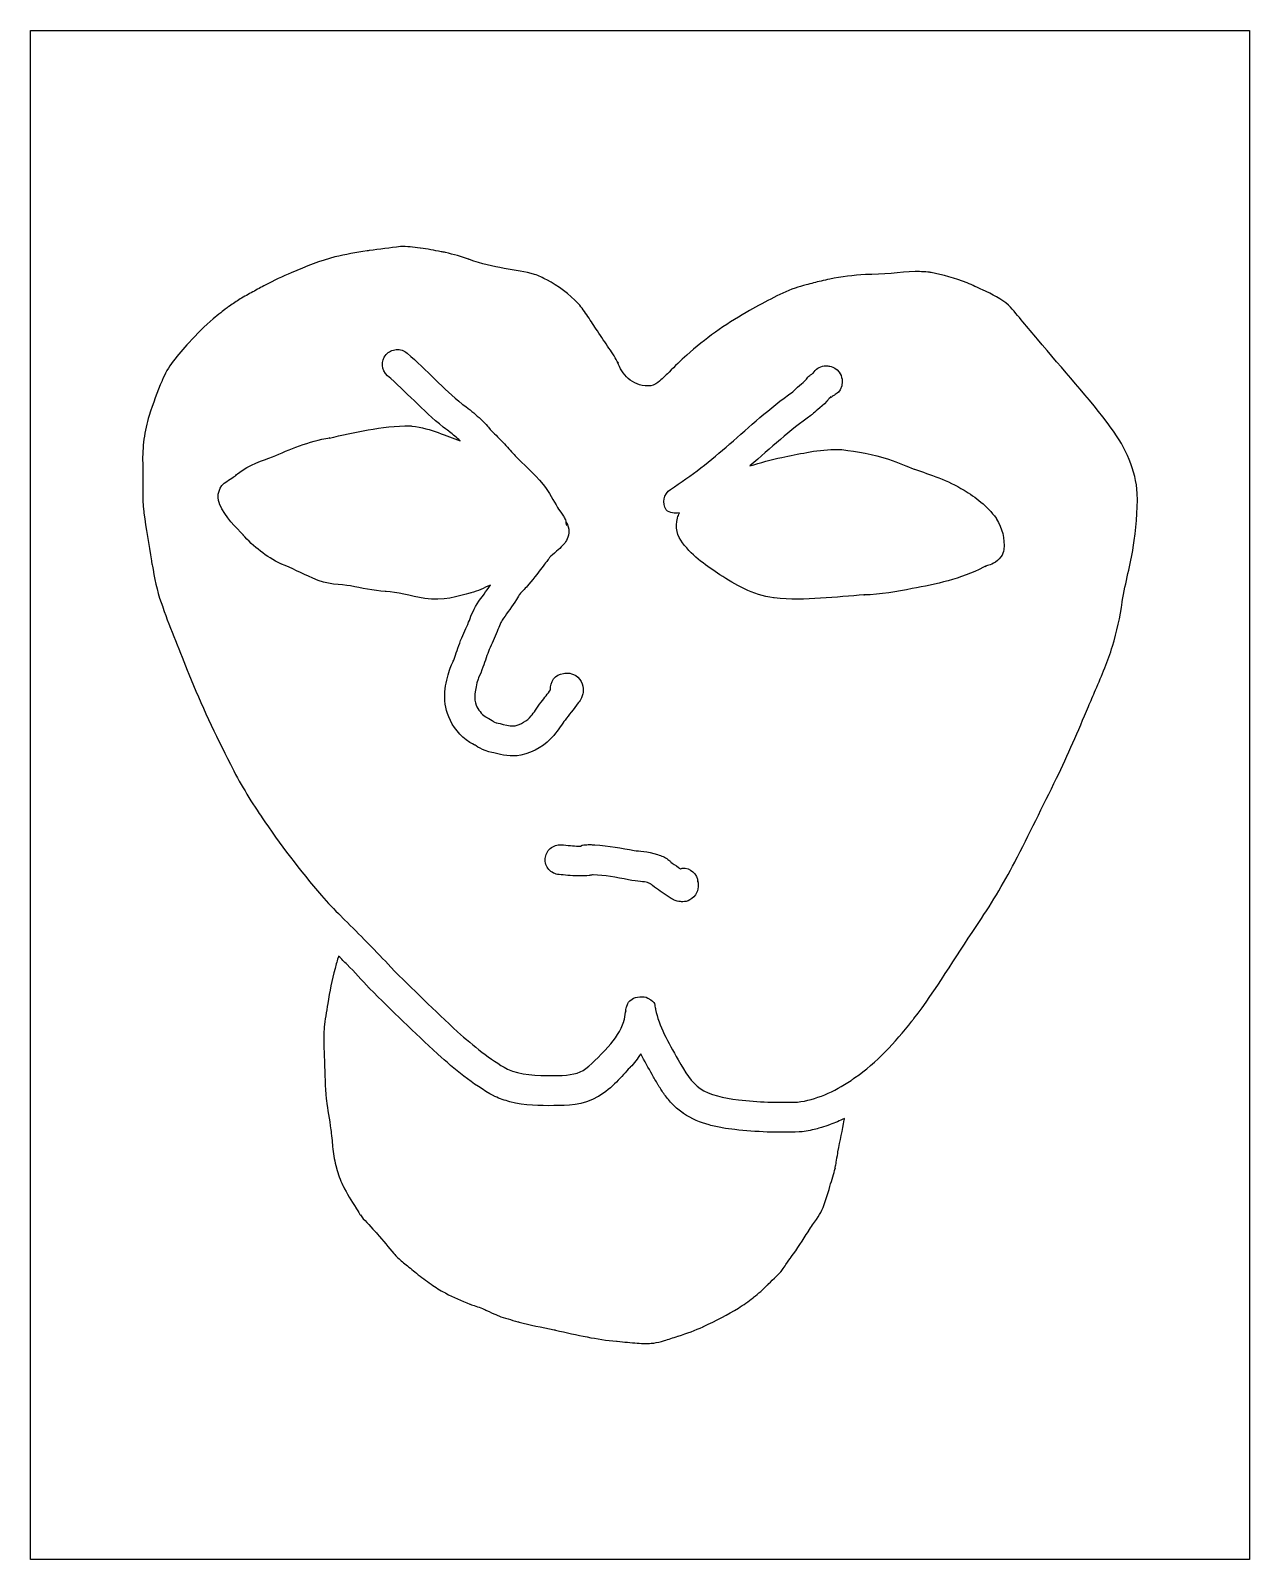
# Model space of a CAD drawing. Header units: millimetres. Extents: x -1461 to -1025, y 571 to 3922.
# Drawn here: x -1221 to -1025, y 2226.4 to 2472.4 of the extents above; entities that cross this region are included whole.
import ezdxf

# ---------------------------------------------------------------- set-up
doc = ezdxf.new("R2010")
doc.units = ezdxf.units.MM
doc.layers.add('Calque_1', color=7, linetype='CONTINUOUS')

msp = doc.modelspace()

# ---------------------------------------------------------------- linework, layer by layer
at = {"layer": 'Calque_1', "color": 5}
msp.add_lwpolyline([(-1221.0133, 2472.35314), (-1025.0134, 2472.35314), (-1025.0134, 2226.35317), (-1221.0133, 2226.35317)], close=True, dxfattribs=at)
at = {"layer": 'Calque_1', "color": 7}
for points in [[(-1161.4988, 2437.61366), (-1161.5148, 2437.61418), (-1161.5117, 2437.61398)], [(-1161.5117, 2437.61398), (-1161.5117, 2437.60308)], [(-1158.3526, 2437.35686), (-1158.3626, 2437.35786)], [(-1150.4302, 2435.53349), (-1150.4112, 2435.52749), (-1150.5233, 2435.56939)], [(-1150.4303, 2435.53369), (-1150.4302, 2435.53349)], [(-1131.4004, 2426.33978), (-1131.4004, 2426.3403)], [(-1129.8698, 2424.0588), (-1129.8548, 2424.0345)], [(-1195.5269, 2422.14662), (-1195.5269, 2422.1461)], [(-1162.211, 2421.03266), (-1162.2093, 2421.03411)], [(-1162.2093, 2421.03411), (-1162.2093, 2421.0336)], [(-1126.6231, 2418.99865), (-1126.5511, 2418.81261)], [(-1092.9454, 2418.41634), (-1092.9428, 2418.4167)], [(-1172.8734, 2406.81856), (-1173.0186, 2406.79376)], [(-1090.5643, 2404.92143), (-1090.5293, 2404.92143)], [(-1202.98, 2402.74829), (-1202.98, 2402.67339)], [(-1190.6417, 2396.22438), (-1190.6537, 2396.25228)], [(-1186.8632, 2391.22883), (-1186.7862, 2391.14303)], [(-1134.9228, 2393.24666), (-1134.9438, 2393.27246)], [(-1201.5475, 2386.83818), (-1201.5475, 2386.82788)], [(-1150.1517, 2381.89375), (-1150.2247, 2381.87465), (-1150.2127, 2381.87465)], [(-1086.9984, 2381.54079), (-1086.9104, 2381.54079)], [(-1183.9017, 2345.88153), (-1183.8887, 2345.86243)], [(-1132.9321, 2341.13667), (-1132.6076, 2341.13667)], [(-1131.0263, 2341.37081), (-1131.0262, 2341.37334)], [(-1062.7596, 2338.56059), (-1062.7496, 2338.57559)], [(-1130.5359, 2336.52613), (-1130.6423, 2336.52613)], [(-1171.4742, 2323.41957), (-1171.4853, 2323.43749)], [(-1120.6126, 2315.3671), (-1120.6126, 2315.3511)], [(-1125.6336, 2312.93111), (-1125.6336, 2312.94141)], [(-1120.4946, 2314.84363), (-1120.4946, 2314.83333), (-1120.4946, 2314.85453)], [(-1173.8188, 2311.81033), (-1173.8188, 2311.76743)], [(-1173.7818, 2312.02423), (-1173.7918, 2312.01393)], [(-1173.7658, 2306.61219), (-1173.7658, 2306.56619), (-1173.7658, 2306.49019)], [(-1116.8741, 2306.75476), (-1116.8641, 2306.73666)], [(-1136.9499, 2304.2102), (-1136.9119, 2304.2102)], [(-1121.0397, 2304.35423), (-1121.0497, 2304.37233)], [(-1143.9278, 2299.99679), (-1143.9478, 2300.00709)], [(-1107.7378, 2295.50979), (-1107.7378, 2295.50979), (-1107.7648, 2295.50979)], [(-1097.2448, 2295.14049), (-1097.2578, 2295.14049)], [(-1172.4162, 2292.41968), (-1172.4062, 2292.37778)], [(-1120.9125, 2261.15394), (-1120.8655, 2261.15394)]]:
    msp.add_lwpolyline(points, dxfattribs=at)
for points in [[(-1098.0857, 2430.91215)], [(-1187.3323, 2429.16433), (-1187.3323, 2429.16433)], [(-1101.9764, 2429.1567), (-1101.9764, 2429.1567)], [(-1091.7255, 2404.95713)], [(-1201.315, 2385.62124)], [(-1188.8926, 2354.30944)], [(-1171.0776, 2329.84532)], [(-1163.0827, 2321.63807)], [(-1125.0417, 2315.63323)], [(-1146.358, 2300.85045)], [(-1136.8807, 2299.3684)], [(-1116.059, 2298.13187)], [(-1091.6353, 2289.25508)], [(-1093.772, 2282.53713)], [(-1100.3304, 2272.70725)]]:
    msp.add_lwpolyline(points, close=True, dxfattribs=at)
for points in [[(-1172.0811, 2435.92412), (-1174.3971, 2435.34372), (-1176.7106, 2434.41121), (-1179.0838, 2433.39921)], [(-1166.9109, 2436.89719), (-1168.6775, 2436.63859), (-1170.4055, 2436.33542), (-1172.0811, 2435.92412)], [(-1166.5595, 2436.94369), (-1166.6747, 2436.92769), (-1166.7959, 2436.91419), (-1166.9109, 2436.89719)], [(-1161.5117, 2437.60308), (-1163.2215, 2437.38518), (-1164.904, 2437.18018), (-1166.5595, 2436.94369)], [(-1158.3626, 2437.35786), (-1159.4807, 2437.52026), (-1160.5259, 2437.62846), (-1161.4988, 2437.61366)], [(-1158.3166, 2437.34686), (-1158.3286, 2437.34686), (-1158.3406, 2437.34668), (-1158.3526, 2437.35686)], [(-1155.0083, 2436.76395), (-1156.1021, 2436.99285), (-1157.2016, 2437.20496), (-1158.3166, 2437.34686)], [(-1154.3008, 2436.63941), (-1154.5335, 2436.69241), (-1154.7744, 2436.71541), (-1155.0083, 2436.76395)], [(-1150.4297, 2435.53354), (-1151.6939, 2435.97268), (-1152.9869, 2436.33958), (-1154.3008, 2436.63941)], [(-1150.5233, 2435.56939), (-1150.4923, 2435.55669), (-1150.4613, 2435.54619), (-1150.4303, 2435.53369)], [(-1144.8781, 2434.09125), (-1146.6375, 2434.38732), (-1148.5145, 2434.76793), (-1150.4297, 2435.53354)], [(-1179.0838, 2433.39921), (-1180.5025, 2432.77731), (-1181.9022, 2432.11475), (-1183.2783, 2431.40915)], [(-1139.9611, 2433.1249), (-1141.4232, 2433.5748), (-1143.0901, 2433.79045), (-1144.8781, 2434.09125)], [(-1138.0197, 2432.23865), (-1138.6511, 2432.56965), (-1139.2993, 2432.866), (-1139.9611, 2433.1249)], [(-1086.7685, 2433.08101), (-1088.6874, 2432.96821), (-1090.6013, 2432.72629), (-1092.4933, 2432.36219)], [(-1078.769, 2433.60036), (-1081.2515, 2433.45536), (-1083.9088, 2433.07211), (-1086.7685, 2433.08101)], [(-1078.0895, 2433.56626), (-1078.3152, 2433.57626), (-1078.5451, 2433.60636), (-1078.769, 2433.60036)], [(-1076.7314, 2433.49956), (-1077.1888, 2433.55456), (-1077.6383, 2433.55526), (-1078.0895, 2433.56626)], [(-1076.2105, 2433.40446), (-1076.3835, 2433.43146), (-1076.5593, 2433.47856), (-1076.7314, 2433.49956)], [(-1070.4259, 2431.75288), (-1072.3762, 2432.51358), (-1074.3145, 2433.11356), (-1076.2105, 2433.40446)], [(-1183.2783, 2431.40915), (-1183.9539, 2431.06275), (-1184.6047, 2430.67379), (-1185.2684, 2430.30689)], [(-1132.9027, 2428.40012), (-1134.3855, 2429.94122), (-1136.1256, 2431.24585), (-1138.0197, 2432.23865)], [(-1098.0857, 2430.91215), (-1099.389, 2430.42925), (-1100.6786, 2429.8253), (-1101.9764, 2429.1567)], [(-1096.2972, 2431.43667), (-1096.8951, 2431.26717), (-1097.4951, 2431.10565), (-1098.0857, 2430.91215)], [(-1093.903, 2432.04387), (-1094.7065, 2431.86237), (-1095.5043, 2431.66147), (-1096.2972, 2431.43667)], [(-1092.4933, 2432.36219), (-1092.966, 2432.27119), (-1093.4332, 2432.14997), (-1093.903, 2432.04387)], [(-1067.9108, 2430.62685), (-1068.7303, 2431.00275), (-1069.538, 2431.37688), (-1070.4259, 2431.75288)], [(-1063.7441, 2428.17325), (-1064.8719, 2429.15175), (-1066.3395, 2429.90605), (-1067.9108, 2430.62685)], [(-1189.0149, 2428.02124), (-1189.186, 2427.89954), (-1189.3658, 2427.79288), (-1189.5348, 2427.66778)], [(-1187.3323, 2429.16433), (-1187.9074, 2428.80783), (-1188.4615, 2428.41504), (-1189.0149, 2428.02124)], [(-1185.2684, 2430.30689), (-1185.9568, 2429.92649), (-1186.6578, 2429.56702), (-1187.3323, 2429.16433)], [(-1131.4004, 2426.3403), (-1131.8988, 2427.0765), (-1132.3889, 2427.77052), (-1132.9027, 2428.40012)], [(-1101.9764, 2429.1567), (-1103.274, 2428.4881), (-1104.5802, 2427.75465), (-1105.9183, 2427.01265)], [(-1059.0757, 2422.68005), (-1060.6743, 2424.56854), (-1062.18, 2426.44275), (-1063.7441, 2428.17325)], [(-1191.6292, 2425.99139), (-1192.9892, 2424.81839), (-1194.2752, 2423.54102), (-1195.4879, 2422.18852)], [(-1190.4391, 2426.94431), (-1190.8373, 2426.62871), (-1191.243, 2426.32449), (-1191.6292, 2425.99139)], [(-1189.5348, 2427.66778), (-1189.8441, 2427.43888), (-1190.1367, 2427.18401), (-1190.4391, 2426.94431)], [(-1129.8548, 2424.0345), (-1130.3986, 2424.82969), (-1130.9036, 2425.60578), (-1131.4004, 2426.33978)], [(-1105.9183, 2427.01265), (-1109.3402, 2425.04115), (-1112.5692, 2422.74436), (-1115.497, 2420.12986)], [(-1127.9996, 2421.27706), (-1128.5784, 2422.12485), (-1129.2314, 2423.03601), (-1129.8698, 2424.0588)], [(-1195.5269, 2422.1461), (-1197.381, 2420.1748), (-1199.0012, 2418.20558), (-1199.859, 2416.06378)], [(-1195.4879, 2422.18852), (-1195.5009, 2422.17452), (-1195.5139, 2422.16062), (-1195.5269, 2422.14662)], [(-1163.8533, 2420.21049), (-1163.436528, 2420.691454), (-1162.845789, 2420.98719), (-1162.211, 2421.03266)], [(-1162.2093, 2421.0336), (-1161.574569, 2421.078982), (-1160.947797, 2420.870426), (-1160.4668, 2420.45379)], [(-1126.5511, 2418.81261), (-1126.8954, 2419.60991), (-1127.4093, 2420.41236), (-1127.9996, 2421.27706)], [(-1047.2304, 2408.35534), (-1050.7676, 2413.26153), (-1055.0243, 2417.78905), (-1059.0757, 2422.68005)], [(-1163.6115, 2416.82517), (-1164.613038, 2417.693261), (-1164.721291, 2419.208866), (-1163.8533, 2420.21049)], [(-1160.4668, 2420.45379), (-1157.2705, 2417.68459), (-1154.5469, 2414.65265), (-1151.6219, 2412.25945)], [(-1124.8956, 2416.36935), (-1125.7186, 2417.08445), (-1126.2996, 2418.03645), (-1126.6231, 2418.99865)], [(-1115.497, 2420.12986), (-1116.473, 2419.25827), (-1117.4156, 2418.3509), (-1118.3206, 2417.4091)], [(-1095.1835, 2417.21068), (-1094.804857, 2417.870019), (-1094.136183, 2418.310939), (-1093.381, 2418.39924)], [(-1093.381, 2418.39924), (-1093.2429, 2418.40924), (-1093.1151, 2418.42324), (-1092.9454, 2418.41634)], [(-1092.9428, 2418.4167), (-1092.7728, 2418.4067), (-1092.5605, 2418.3762), (-1092.2534, 2418.28493)], [(-1092.2534, 2418.28493), (-1091.946, 2418.19293), (-1091.4397, 2418.02832), (-1090.9615, 2417.39402)], [(-1199.881, 2416.01208), (-1200.6476, 2414.22128), (-1201.3059, 2412.33957), (-1201.946, 2410.41087)], [(-1199.859, 2416.06378), (-1199.869, 2416.04578), (-1199.874, 2416.02908), (-1199.881, 2416.01208)], [(-1154.6632, 2408.5435), (-1157.9747, 2411.2529), (-1160.7244, 2414.32387), (-1163.6115, 2416.82517)], [(-1123.4812, 2415.50325), (-1124.0119, 2415.71345), (-1124.484, 2416.01175), (-1124.8956, 2416.36935)], [(-1120.13, 2415.74303), (-1120.571, 2415.36453), (-1121.1343, 2415.15947), (-1121.7154, 2415.16477)], [(-1118.3776, 2417.3512), (-1118.9392, 2416.8053), (-1119.5208, 2416.26603), (-1120.13, 2415.74303)], [(-1118.3206, 2417.4091), (-1118.3396, 2417.3891), (-1118.3586, 2417.3702), (-1118.3776, 2417.3512)], [(-1098.4608, 2414.21293), (-1097.3905, 2415.34783), (-1096.5383, 2415.86667), (-1096.2428, 2416.25467)], [(-1096.2428, 2416.25467), (-1095.9515, 2416.76097), (-1095.7356, 2416.81851), (-1095.586, 2416.93421)], [(-1095.586, 2416.93421), (-1095.4225, 2417.06081), (-1095.3017, 2417.13648), (-1095.1835, 2417.21068)], [(-1090.9615, 2417.39402), (-1090.4833, 2416.75982), (-1090.413, 2415.71574), (-1090.5822, 2415.17814)], [(-1121.7154, 2415.16477), (-1122.3613, 2415.17477), (-1122.9505, 2415.29295), (-1123.4812, 2415.50325)], [(-1108.579, 2405.85065), (-1105.3732, 2408.57545), (-1102.1897, 2411.60824), (-1098.4608, 2414.21293)], [(-1092.3392, 2413.45163), (-1092.4092, 2413.35463), (-1092.4791, 2413.2877), (-1092.5495, 2413.1979)], [(-1091.948, 2413.56325), (-1092.1641, 2413.42555), (-1092.3208, 2413.33571), (-1092.4575, 2413.25371)], [(-1092.4575, 2413.25371), (-1092.4295, 2413.28071), (-1092.3735, 2413.40523), (-1092.3392, 2413.45163)], [(-1091.4715, 2413.90225), (-1091.6681, 2413.74145), (-1091.8119, 2413.65005), (-1091.948, 2413.56325)], [(-1090.5822, 2415.17814), (-1090.9205, 2414.10314), (-1091.275, 2414.06315), (-1091.4715, 2413.90225)], [(-1151.6219, 2412.25945), (-1151.5279, 2412.18245), (-1151.1754, 2411.98432), (-1150.6447, 2411.56182)], [(-1150.6447, 2411.56182), (-1149.8406, 2410.92162), (-1149.0745, 2410.25023), (-1148.3394, 2409.56143)], [(-1092.5585, 2413.1866), (-1093.6162, 2411.842), (-1094.6966, 2411.2404), (-1095.0989, 2410.7914)], [(-1092.5905, 2413.1726), (-1092.6555, 2413.1316), (-1092.6942, 2413.1015), (-1092.6465, 2413.1385)], [(-1092.6465, 2413.1385), (-1092.6345, 2413.1485), (-1092.5875, 2413.1756), (-1092.5585, 2413.1866)], [(-1092.5495, 2413.1979), (-1092.5595, 2413.1879), (-1092.5825, 2413.1786), (-1092.5905, 2413.1726)], [(-1201.946, 2410.41087), (-1202.3268, 2409.16617), (-1202.6085, 2407.89348), (-1202.7836, 2406.61058)], [(-1173.0186, 2406.79376), (-1168.9639, 2407.63126), (-1164.65, 2408.78619), (-1159.9709, 2408.73989)], [(-1159.9709, 2408.73989), (-1159.8799, 2408.73989), (-1159.7889, 2408.72979), (-1159.6985, 2408.72179)], [(-1159.6985, 2408.72179), (-1156.5423, 2408.32989), (-1154.1282, 2407.07517), (-1151.9553, 2406.34777)], [(-1153.6353, 2407.80608), (-1153.7473, 2407.89508), (-1154.1214, 2408.1002), (-1154.6632, 2408.5435)], [(-1148.3394, 2409.56143), (-1147.8437, 2409.09703), (-1147.5319, 2408.73641), (-1147.3679, 2408.52221)], [(-1147.3679, 2408.52221), (-1147.2038, 2408.30801), (-1147.2425, 2408.33606), (-1146.893, 2407.97496)], [(-1095.5232, 2410.41778), (-1098.8847, 2408.09858), (-1101.9798, 2405.16516), (-1105.3365, 2402.30406)], [(-1095.0989, 2410.7914), (-1095.225121, 2410.65058), (-1095.367542, 2410.52517), (-1095.5232, 2410.41778)], [(-1047.2004, 2408.31604), (-1047.2104, 2408.32904), (-1047.2204, 2408.34234), (-1047.2304, 2408.35534)], [(-1202.7836, 2406.61058), (-1202.9587, 2405.32748), (-1203.0267, 2404.03369), (-1202.98, 2402.74829)], [(-1182.1189, 2403.76293), (-1179.3618, 2404.90973), (-1176.3674, 2406.31776), (-1172.8734, 2406.81856)], [(-1151.9553, 2406.34777), (-1152.5067, 2406.85247), (-1153.062, 2407.34958), (-1153.6353, 2407.80608)], [(-1146.893, 2407.97496), (-1146.2724, 2407.33416), (-1145.5612, 2406.66718), (-1144.83, 2405.88258)], [(-1144.83, 2405.88258), (-1144.1433, 2405.14558), (-1143.5864, 2404.45074), (-1143.0715, 2403.90854)], [(-1043.0368, 2397.85673), (-1043.275, 2401.56172), (-1044.8683, 2405.21734), (-1047.2004, 2408.31604)], [(-1187.7376, 2401.0463), (-1185.7855, 2402.6291), (-1183.6703, 2403.15894), (-1182.1189, 2403.76293)], [(-1143.0715, 2403.90854), (-1141.7922, 2402.56114), (-1140.1005, 2401.2061), (-1138.5891, 2399.30831)], [(-1118.0888, 2398.53324), (-1114.7608, 2400.68184), (-1111.6233, 2403.15295), (-1108.617, 2405.81755)], [(-1108.617, 2405.81755), (-1108.60445, 2405.828716), (-1108.591782, 2405.83975), (-1108.579, 2405.85065)], [(-1105.3365, 2402.30406), (-1103.616, 2402.78896), (-1101.8939, 2403.34342), (-1100.1859, 2403.66212)], [(-1100.1859, 2403.66212), (-1097.6317, 2404.15602), (-1094.8417, 2404.91473), (-1091.7255, 2404.95713)], [(-1091.7255, 2404.95713), (-1091.4139, 2404.96713), (-1091.0253, 2404.96843), (-1090.5643, 2404.92143)], [(-1090.5293, 2404.92143), (-1088.0479, 2404.63143), (-1085.5243, 2404.17132), (-1083.0445, 2403.36752)], [(-1202.98, 2402.67339), (-1202.966, 2399.94469), (-1203.049, 2397.34571), (-1202.8141, 2394.89712)], [(-1188.0208, 2400.77552), (-1187.9338, 2400.87352), (-1187.8393, 2400.9639), (-1187.7376, 2401.0463)], [(-1083.0445, 2403.36752), (-1081.3872, 2402.85202), (-1080.066, 2402.17709), (-1078.9109, 2401.79759)], [(-1078.9109, 2401.79759), (-1078.8929, 2401.78759), (-1078.8749, 2401.78549), (-1078.8569, 2401.77849)], [(-1078.8569, 2401.77849), (-1076.368, 2400.89459), (-1073.5675, 2400.04975), (-1070.9086, 2398.38955)], [(-1190.6537, 2396.25228), (-1191.187, 2397.52668), (-1190.6797, 2399.10402), (-1189.4533, 2399.82312)], [(-1189.4533, 2399.82312), (-1188.638, 2400.38132), (-1188.1, 2400.68642), (-1188.0208, 2400.77552)], [(-1138.5891, 2399.30831), (-1137.5517, 2398.00561), (-1136.9006, 2396.68259), (-1136.2817, 2395.61499)], [(-1118.803, 2395.21561), (-1119.521718, 2396.329006), (-1119.201992, 2397.814207), (-1118.0888, 2398.53324)], [(-1186.7862, 2391.14303), (-1188.0122, 2392.42813), (-1189.6483, 2393.93248), (-1190.6417, 2396.22438)], [(-1070.9086, 2398.38955), (-1069.0822, 2397.28535), (-1067.1849, 2395.89398), (-1065.7492, 2393.88388)], [(-1043.6848, 2389.20196), (-1043.2492, 2392.10295), (-1042.9898, 2394.99983), (-1043.0368, 2397.85673)], [(-1202.8141, 2394.89712), (-1202.8041, 2394.83012), (-1202.7911, 2394.75928), (-1202.7821, 2394.69248)], [(-1202.7821, 2394.69248), (-1202.4791, 2392.25228), (-1201.9435, 2389.71196), (-1201.5755, 2387.01026)], [(-1136.2817, 2395.61499), (-1136.1095, 2395.31799), (-1135.7605, 2394.8859), (-1135.3381, 2394.2311)], [(-1135.3381, 2394.2311), (-1135.2285, 2394.0611), (-1135.1236, 2393.90133), (-1135.0048, 2393.61253)], [(-1135.0048, 2393.61253), (-1134.9568, 2393.49463), (-1134.9558, 2393.39516), (-1134.9228, 2393.24666)], [(-1116.678, 2394.75724), (-1117.418892, 2394.562084), (-1118.208436, 2394.732392), (-1118.803, 2395.21561)], [(-1116.1819, 2389.93636), (-1116.9844, 2390.97436), (-1117.4265, 2392.41598), (-1116.9876, 2393.91338)], [(-1116.9876, 2393.91338), (-1116.9776, 2393.93138), (-1116.9766, 2393.94908), (-1116.9716, 2393.96608)], [(-1116.9716, 2393.96608), (-1116.8996, 2394.19258), (-1116.7643, 2394.49814), (-1116.678, 2394.75724)], [(-1065.7492, 2393.88388), (-1065.7182, 2393.84088), (-1065.6892, 2393.79688), (-1065.6612, 2393.75159)], [(-1065.6612, 2393.75159), (-1064.7626, 2392.29899), (-1064.3517, 2390.5941), (-1064.5103, 2388.8785)], [(-1180.7504, 2386.56399), (-1183.1072, 2387.67379), (-1185.1815, 2389.28633), (-1186.8632, 2391.22883)], [(-1134.4783, 2391.55416), (-1134.5876, 2390.47236), (-1135.0536, 2389.97266), (-1135.4038, 2389.56306)], [(-1134.9438, 2393.27246), (-1134.9328, 2393.25746), (-1134.9278, 2393.23726), (-1134.9168, 2393.22126)], [(-1134.9168, 2393.22126), (-1134.8738, 2393.01766), (-1134.8061, 2392.7712), (-1134.8031, 2392.7169)], [(-1134.8631, 2393.08173), (-1134.8891, 2393.17773), (-1134.8861, 2393.16073), (-1134.8921, 2393.17473)], [(-1134.8921, 2393.17473), (-1134.7531, 2392.96603), (-1134.604, 2392.74612), (-1134.5443, 2392.51792)], [(-1134.8031, 2392.7169), (-1134.7931, 2392.6209), (-1134.8221, 2392.92863), (-1134.8631, 2393.08173)], [(-1134.5443, 2392.51792), (-1134.3902, 2391.92852), (-1134.4633, 2391.70536), (-1134.4783, 2391.55416)], [(-1135.4038, 2389.56306), (-1135.7541, 2389.15337), (-1136.1005, 2388.84811), (-1136.427, 2388.57191)], [(-1110.1911, 2384.80489), (-1112.147, 2386.12169), (-1114.4235, 2387.59696), (-1116.1819, 2389.93636)], [(-1064.5103, 2388.8785), (-1064.5503, 2388.4432), (-1064.7092, 2388.02727), (-1064.9687, 2387.67547)], [(-1045.4646, 2380.47484), (-1044.9484, 2383.59764), (-1044.1201, 2386.45976), (-1043.6848, 2389.20196)], [(-1201.5755, 2387.01026), (-1201.5655, 2386.95126), (-1201.5555, 2386.89738), (-1201.5475, 2386.83818)], [(-1201.5475, 2386.82788), (-1201.5335, 2386.74288), (-1201.5125, 2386.6612), (-1201.4995, 2386.5757)], [(-1201.4995, 2386.5757), (-1201.4495, 2386.3157), (-1201.3885, 2386.04164), (-1201.315, 2385.62124)], [(-1180.6408, 2386.51589), (-1180.6778, 2386.53089), (-1180.7138, 2386.54699), (-1180.7504, 2386.56399)], [(-1175.6468, 2384.26073), (-1177.4532, 2385.02623), (-1179.0814, 2385.87439), (-1180.6408, 2386.51589)], [(-1138.4967, 2386.32657), (-1139.2277, 2385.35467), (-1139.9862, 2384.30649), (-1140.8857, 2383.26319)], [(-1137.7954, 2387.22677), (-1138.0994, 2386.80267), (-1138.3531, 2386.51737), (-1138.4967, 2386.32657)], [(-1137.5128, 2387.64432), (-1137.5678, 2387.55532), (-1137.6386, 2387.44547), (-1137.7954, 2387.22677)], [(-1136.427, 2388.57191), (-1136.8751, 2388.19291), (-1137.3376, 2387.77922), (-1137.5128, 2387.64432)], [(-1067.3556, 2386.24696), (-1067.4783, 2386.15196), (-1067.6098, 2386.06934), (-1067.7484, 2385.99994)], [(-1067.1334, 2386.25696), (-1067.5907, 2386.12056), (-1067.6171, 2386.04584), (-1067.3556, 2386.24696)], [(-1064.9687, 2387.67547), (-1065.679, 2386.71238), (-1066.6762, 2386.39306), (-1067.1334, 2386.25696)], [(-1201.315, 2385.62124), (-1200.9458, 2383.50874), (-1200.4816, 2381.48355), (-1199.774, 2379.60765)], [(-1169.5748, 2383.00912), (-1171.1006, 2383.24262), (-1173.2965, 2383.13653), (-1175.6468, 2384.26073)], [(-1110.1611, 2384.78469), (-1110.1711, 2384.79469), (-1110.1811, 2384.79789), (-1110.1911, 2384.80489)], [(-1101.5182, 2381.07226), (-1104.9335, 2381.53846), (-1107.7443, 2383.2106), (-1110.1611, 2384.78469)], [(-1067.7484, 2385.99994), (-1071.4849, 2384.12405), (-1075.4538, 2383.2437), (-1079.2479, 2382.5769)], [(-1163.9762, 2382.0898), (-1165.8948, 2382.2599), (-1167.7603, 2382.59732), (-1169.5748, 2383.00912)], [(-1163.8491, 2382.0798), (-1163.8911, 2382.0798), (-1163.9341, 2382.07962), (-1163.9762, 2382.0898)], [(-1157.5926, 2380.98839), (-1160.0387, 2381.36849), (-1162.0753, 2382.0173), (-1163.8491, 2382.0798)], [(-1150.2127, 2381.87465), (-1152.2281, 2381.31715), (-1154.7231, 2380.48919), (-1157.5926, 2380.98839)], [(-1147.078, 2383.1288), (-1148.0936, 2382.6726), (-1149.0616, 2382.15795), (-1150.2127, 2381.87875)], [(-1150.2127, 2381.87875), (-1150.1947, 2381.87875), (-1150.1697, 2381.88875), (-1150.1517, 2381.89375)], [(-1149.1859, 2380.10421), (-1148.4538, 2381.22431), (-1147.706, 2382.1709), (-1147.122, 2383.0539)], [(-1147.122, 2383.0539), (-1147.092, 2383.0979), (-1147.101, 2383.0938), (-1147.078, 2383.1288)], [(-1142.5063, 2381.4447), (-1142.5503, 2381.3637), (-1142.7518, 2380.95928), (-1143.1181, 2380.40548)], [(-1142.2257, 2381.8085), (-1142.5275, 2381.4479), (-1142.4626, 2381.526), (-1142.5063, 2381.4447)], [(-1140.8857, 2383.26319), (-1141.44, 2382.62019), (-1141.9241, 2382.1686), (-1142.2257, 2381.8085)], [(-1086.9104, 2381.54079), (-1091.4691, 2381.28419), (-1096.3219, 2380.53506), (-1101.4392, 2381.06226)], [(-1079.2479, 2382.5769), (-1081.6903, 2382.0789), (-1084.2692, 2381.59379), (-1086.9984, 2381.54079)], [(-1199.774, 2379.60765), (-1199.767822, 2379.591349), (-1199.761822, 2379.574982), (-1199.756, 2379.55855)], [(-1199.756, 2379.55855), (-1198.4992, 2375.99655), (-1196.9904, 2372.44722), (-1195.5764, 2368.77833)], [(-1150.5771, 2377.14108), (-1150.261, 2377.90408), (-1149.928, 2378.96891), (-1149.1859, 2380.10421)], [(-1143.1181, 2380.40548), (-1143.8512, 2379.29699), (-1144.5932, 2378.357), (-1145.1681, 2377.4775)], [(-1101.4392, 2381.06226), (-1101.4652, 2381.06226), (-1101.4922, 2381.07226), (-1101.5182, 2381.07226)], [(-1047.0347, 2373.31045), (-1046.3128, 2375.61715), (-1045.7962, 2377.99274), (-1045.4756, 2380.39994)], [(-1045.4756, 2380.39994), (-1045.4756, 2380.42494), (-1045.4656, 2380.44984), (-1045.4646, 2380.47484)], [(-1151.8535, 2374.20793), (-1151.4157, 2375.32133), (-1150.934, 2376.27958), (-1150.5771, 2377.14108)], [(-1145.1681, 2377.4775), (-1145.4642, 2377.0244), (-1145.7398, 2376.27467), (-1146.1422, 2375.30347)], [(-1152.917, 2371.19829), (-1152.5893, 2372.05939), (-1152.2953, 2373.08443), (-1151.8535, 2374.20793)], [(-1146.1422, 2375.30347), (-1146.5878, 2374.22787), (-1147.0541, 2373.29513), (-1147.3861, 2372.45093)], [(-1147.3861, 2372.45093), (-1147.7174, 2371.60823), (-1148.0077, 2370.6018), (-1148.4304, 2369.4909)], [(-1049.7566, 2366.25039), (-1048.7296, 2368.63848), (-1047.7458, 2370.95825), (-1047.0447, 2373.28665)], [(-1047.0447, 2373.28665), (-1047.0447, 2373.29665), (-1047.0447, 2373.30245), (-1047.0347, 2373.31045)], [(-1153.7821, 2361.93013), (-1154.9523, 2364.67972), (-1154.2895, 2367.4105), (-1153.626, 2369.463)], [(-1153.626, 2369.463), (-1153.3552, 2370.3006), (-1153.0483, 2370.85319), (-1152.917, 2371.19829)], [(-1148.4304, 2369.4909), (-1148.7146, 2368.74411), (-1148.9702, 2368.26009), (-1149.0588, 2367.98609)], [(-1135.3212, 2368.92918), (-1134.7922, 2368.99718), (-1133.9429, 2369.11886), (-1133.0024, 2368.28736)], [(-1195.5764, 2368.77833), (-1193.6026, 2363.88693), (-1191.292, 2359.09514), (-1188.8926, 2354.30944)], [(-1149.0588, 2367.98609), (-1149.5815, 2366.36919), (-1149.7541, 2364.722), (-1149.3658, 2363.8096)], [(-1137.3893, 2366.26578), (-1137.544803, 2367.569897), (-1136.623192, 2368.756792), (-1135.3212, 2368.92918)], [(-1133.0024, 2368.28736), (-1132.062, 2367.45576), (-1132.0841, 2366.15629), (-1132.2175, 2365.63119)], [(-1140.5115, 2362.0743), (-1140.0815, 2362.5742), (-1139.5905, 2363.38072), (-1138.9178, 2364.28192)], [(-1138.9178, 2364.28192), (-1138.3428, 2365.05242), (-1137.8574, 2365.65298), (-1137.3893, 2366.26578)], [(-1132.9327, 2364.19717), (-1133.6903, 2363.09187), (-1134.4699, 2362.21688), (-1135.0716, 2361.41078)], [(-1132.2175, 2365.63119), (-1132.4842, 2364.58109), (-1132.8375, 2364.33597), (-1132.9327, 2364.19717)], [(-1050.9028, 2363.5689), (-1050.525, 2364.45599), (-1050.1461, 2365.35119), (-1049.7566, 2366.25039)], [(-1150.4034, 2357.81978), (-1152.0086, 2358.85178), (-1153.1062, 2360.34223), (-1153.7821, 2361.93013)], [(-1149.3658, 2363.8096), (-1149.0648, 2363.1025), (-1148.4508, 2362.34925), (-1147.9137, 2361.95855)], [(-1147.9137, 2361.95855), (-1147.8347, 2361.92755), (-1147.649, 2361.83486), (-1147.3478, 2361.67226)], [(-1147.3478, 2361.67226), (-1146.9208, 2361.44166), (-1146.6095, 2361.20611), (-1146.4936, 2361.11571)], [(-1143.085, 2360.48112), (-1142.2535, 2360.64332), (-1141.1663, 2361.3131), (-1140.5115, 2362.0743)], [(-1056.0178, 2352.05694), (-1054.1962, 2355.77993), (-1052.567, 2359.662), (-1050.9028, 2363.5689)], [(-1146.4936, 2361.11571), (-1146.4786, 2361.11571), (-1146.4076, 2361.08571), (-1146.1587, 2360.98961)], [(-1146.1587, 2360.98961), (-1146.1147, 2360.97261), (-1145.7214, 2360.91561), (-1145.0058, 2360.71263)], [(-1145.0058, 2360.71263), (-1144.2295, 2360.49253), (-1143.4293, 2360.41402), (-1143.085, 2360.48112)], [(-1135.0716, 2361.41078), (-1135.5355, 2360.78918), (-1136.0645, 2359.88346), (-1136.8725, 2358.94426)], [(-1149.6288, 2357.44926), (-1149.4151, 2357.33386), (-1149.7188, 2357.37926), (-1150.4034, 2357.81978)], [(-1149.3591, 2357.26633), (-1149.6976, 2357.53353), (-1149.3191, 2357.28223), (-1149.6288, 2357.44926)], [(-1147.8868, 2356.51185), (-1148.5382, 2356.76315), (-1149.0206, 2356.99923), (-1149.3591, 2357.26633)], [(-1136.8725, 2358.94426), (-1138.192, 2357.41036), (-1140.0002, 2356.19228), (-1142.1667, 2355.76978)], [(-1188.8926, 2354.30944), (-1187.4004, 2351.38295), (-1185.7518, 2348.55423), (-1183.9017, 2345.88153)], [(-1146.3143, 2356.09431), (-1146.5008, 2356.14731), (-1147.0564, 2356.19131), (-1147.8868, 2356.51185)], [(-1142.1667, 2355.76978), (-1143.7946, 2355.45228), (-1145.2047, 2355.77978), (-1146.3143, 2356.09431)], [(-1062.7496, 2338.57559), (-1060.4397, 2342.98858), (-1058.2741, 2347.52214), (-1056.0178, 2352.05694)], [(-1183.8887, 2345.86243), (-1180.8994, 2341.45354), (-1177.6845, 2337.20291), (-1174.2309, 2333.16502)], [(-1138.2569, 2339.11664), (-1138.211348, 2339.751564), (-1137.915426, 2340.342384), (-1137.434238, 2340.759112)], [(-1137.434238, 2340.759112), (-1136.953051, 2341.175841), (-1136.32602, 2341.384337), (-1135.6911, 2341.33873)], [(-1135.6911, 2341.33873), (-1134.6255, 2341.26273), (-1133.7081, 2341.14497), (-1132.9321, 2341.13667)], [(-1132.6076, 2341.13667), (-1132.1123, 2341.46117), (-1131.9362, 2341.30381), (-1131.7952, 2341.32271)], [(-1131.7952, 2341.32271), (-1131.4232, 2341.37271), (-1131.2221, 2341.37981), (-1131.0263, 2341.37081)], [(-1131.0262, 2341.37334), (-1130.8304, 2341.36334), (-1130.6395, 2341.33764), (-1130.2878, 2341.31964)], [(-1130.2878, 2341.31964), (-1128.0492, 2341.20384), (-1125.9358, 2340.8001), (-1123.9491, 2340.4246)], [(-1123.9491, 2340.4246), (-1123.1969, 2340.2825), (-1121.8542, 2340.3726), (-1120.1835, 2339.76728)], [(-1120.1835, 2339.76728), (-1119.4641, 2339.50658), (-1119.0502, 2339.39749), (-1118.5117, 2338.97559)], [(-1137.677253, 2337.373543), (-1138.093981, 2337.854716), (-1138.302488, 2338.48173), (-1138.2569, 2339.11664)], [(-1136.0348, 2336.55091), (-1136.669713, 2336.596459), (-1137.260524, 2336.892371), (-1137.677253, 2337.373543)], [(-1118.5117, 2338.97559), (-1117.9733, 2338.5538), (-1118.2557, 2338.71239), (-1117.8415, 2338.41129)], [(-1117.8415, 2338.41129), (-1117.3931, 2338.08539), (-1116.9361, 2337.78631), (-1116.4788, 2337.47491)], [(-1116.4788, 2337.47491), (-1116.400628, 2337.518656), (-1116.320069, 2337.557991), (-1116.2375, 2337.59273)], [(-1116.2375, 2337.59273), (-1114.914524, 2337.674213), (-1113.775985, 2336.667786), (-1113.6945, 2335.34481)], [(-1068.95, 2328.19843), (-1066.6975, 2331.57113), (-1064.5873, 2335.007), (-1062.7596, 2338.56059)], [(-1132.9828, 2336.33697), (-1134.1487, 2336.34897), (-1135.1635, 2336.48841), (-1136.0348, 2336.55091)], [(-1131.1741, 2336.39487), (-1131.7224, 2336.31587), (-1132.1001, 2336.32797), (-1132.9828, 2336.33697)], [(-1130.6423, 2336.52613), (-1130.8916, 2336.44113), (-1131.0494, 2336.41287), (-1131.1741, 2336.39487)], [(-1124.8406, 2335.70809), (-1126.8226, 2336.08269), (-1128.7267, 2336.43253), (-1130.5359, 2336.52613)], [(-1121.8186, 2335.25489), (-1122.3071, 2335.43199), (-1123.3491, 2335.42629), (-1124.8406, 2335.70809)], [(-1121.3034, 2335.05749), (-1121.3484, 2335.07249), (-1121.4862, 2335.13449), (-1121.8186, 2335.25489)], [(-1120.6636, 2334.52884), (-1121.1735, 2334.89934), (-1121.3055, 2335.04119), (-1121.3034, 2335.05749)], [(-1113.6615, 2335.23991), (-1113.6075, 2334.87761), (-1113.5486, 2333.79029), (-1114.3689, 2332.94599)], [(-1113.6945, 2335.34481), (-1113.7155, 2335.69191), (-1113.7155, 2335.60221), (-1113.6615, 2335.23991)], [(-1174.2309, 2333.16502), (-1173.2619, 2332.04592), (-1172.1906, 2330.95912), (-1171.0776, 2329.84532)], [(-1118.1485, 2332.80129), (-1119.0125, 2333.35029), (-1119.8691, 2333.95124), (-1120.6636, 2334.52884)], [(-1117.3553, 2332.40287), (-1117.7497, 2332.55517), (-1117.9119, 2332.65099), (-1118.1485, 2332.80129)], [(-1116.5032, 2332.19151), (-1116.9292, 2332.23551), (-1117.1581, 2332.32667), (-1117.3553, 2332.40287)], [(-1114.3689, 2332.94599), (-1115.1765, 2332.11499), (-1116.0771, 2332.14761), (-1116.5032, 2332.19151)], [(-1171.0776, 2329.84532), (-1171.0346, 2329.80232), (-1170.9956, 2329.75732), (-1170.9525, 2329.71406)], [(-1170.9525, 2329.71406), (-1169.7711, 2328.53377), (-1168.5608, 2327.33698), (-1167.3564, 2326.11738)], [(-1078.9535, 2313.36782), (-1075.4165, 2317.98101), (-1072.398, 2323.14274), (-1068.95, 2328.19843)], [(-1167.3564, 2326.11738), (-1167.1378, 2325.89699), (-1166.9228, 2325.69326), (-1166.7047, 2325.46936)], [(-1166.7047, 2325.46936), (-1165.4415, 2324.19786), (-1164.2535, 2322.90307), (-1163.0827, 2321.63807)], [(-1171.4853, 2323.43749), (-1171.6827, 2322.78449), (-1171.8998, 2322.06383), (-1172.0568, 2321.45363)], [(-1170.1228, 2322.07856), (-1170.5562, 2322.52366), (-1171.0263, 2322.97547), (-1171.4742, 2323.41957)], [(-1172.0568, 2321.45363), (-1172.5429, 2319.56383), (-1172.9287, 2317.72123), (-1173.2154, 2315.81573)], [(-1170.1058, 2322.06046), (-1170.1158, 2322.07046), (-1170.1168, 2322.07256), (-1170.1228, 2322.07856)], [(-1166.5453, 2318.29273), (-1167.7429, 2319.58633), (-1168.9123, 2320.85946), (-1170.1058, 2322.06046)], [(-1163.0827, 2321.63807), (-1159.6227, 2318.11138), (-1155.9958, 2314.70391), (-1152.3526, 2311.26661)], [(-1166.4973, 2318.24263), (-1166.5133, 2318.25963), (-1166.5293, 2318.27573), (-1166.5453, 2318.29273)], [(-1155.5941, 2307.70271), (-1159.2452, 2311.1476), (-1162.9324, 2314.60883), (-1166.4973, 2318.24263)], [(-1173.2154, 2315.81573), (-1173.4268, 2314.41043), (-1173.6897, 2313.14423), (-1173.7818, 2312.02423)], [(-1125.2897, 2314.73768), (-1125.2797, 2314.79968), (-1125.2797, 2314.85599), (-1125.2417, 2315.05239)], [(-1125.2417, 2315.05239), (-1125.2207, 2315.15039), (-1125.2267, 2315.25773), (-1125.0417, 2315.63323)], [(-1125.0417, 2315.63323), (-1124.9487, 2315.82093), (-1124.8399, 2316.12525), (-1124.2903, 2316.52155)], [(-1124.2903, 2316.52155), (-1123.7408, 2316.91785), (-1122.4188, 2317.05135), (-1121.7447, 2316.68795)], [(-1121.7447, 2316.68795), (-1121.0341, 2316.30485), (-1120.7869, 2316.01534), (-1120.6916, 2315.79084)], [(-1120.6916, 2315.79084), (-1120.6056, 2315.59564), (-1120.6346, 2315.4571), (-1120.6126, 2315.3671)], [(-1120.6126, 2315.3511), (-1120.5486, 2315.165), (-1120.5346, 2315.0836), (-1120.5206, 2315.0121)], [(-1120.5206, 2315.0121), (-1120.5046, 2314.9321), (-1120.5016, 2314.89413), (-1120.4946, 2314.84363)], [(-1128.1213, 2308.82955), (-1126.9857, 2310.07175), (-1126.0928, 2311.48341), (-1125.6336, 2312.93111)], [(-1125.6336, 2312.94141), (-1125.482, 2313.421), (-1125.3779, 2313.90461), (-1125.3287, 2314.38731)], [(-1125.2897, 2314.63898), (-1125.3963, 2314.13358), (-1125.3207, 2314.49158), (-1125.2897, 2314.73768)], [(-1125.3287, 2314.38731), (-1125.3187, 2314.47231), (-1125.3067, 2314.55588), (-1125.2897, 2314.63898)], [(-1120.4946, 2314.85453), (-1120.0103, 2312.20883), (-1118.4855, 2309.59866), (-1116.8741, 2306.75476)], [(-1088.4387, 2303.88002), (-1084.9694, 2306.28072), (-1082.0013, 2309.49401), (-1079.2925, 2312.97301)], [(-1079.2925, 2312.97301), (-1079.1848, 2313.11121), (-1079.0603, 2313.22862), (-1078.9535, 2313.36782)], [(-1173.8188, 2311.76743), (-1173.9158, 2310.17603), (-1173.8328, 2308.41448), (-1173.7658, 2306.61219)], [(-1173.7918, 2312.01393), (-1173.8018, 2311.94893), (-1173.8148, 2311.87313), (-1173.8188, 2311.81033)], [(-1152.3526, 2311.26661), (-1149.7569, 2308.95511), (-1147.1558, 2306.79929), (-1144.3304, 2305.23959)], [(-1155.5431, 2307.65671), (-1155.5601, 2307.67171), (-1155.5771, 2307.68671), (-1155.5941, 2307.70271)], [(-1155.5171, 2307.63451), (-1155.5271, 2307.64451), (-1155.5351, 2307.64971), (-1155.5431, 2307.65671)], [(-1151.3272, 2304.1138), (-1152.7981, 2305.2474), (-1154.1816, 2306.44531), (-1155.5171, 2307.63451)], [(-1132.1784, 2305.00395), (-1130.8895, 2305.78494), (-1129.6893, 2307.23955), (-1128.1213, 2308.82955)], [(-1122.8935, 2307.71011), (-1123.4131, 2306.93901), (-1123.9682, 2306.20382), (-1124.5725, 2305.54332)], [(-1121.0497, 2304.37233), (-1121.6472, 2305.42673), (-1122.2831, 2306.54491), (-1122.8935, 2307.71011)], [(-1173.7658, 2306.49019), (-1173.6898, 2304.39389), (-1173.6645, 2302.37727), (-1173.4753, 2300.47557)], [(-1144.3304, 2305.23959), (-1142.2602, 2304.32499), (-1139.6987, 2304.1765), (-1136.9499, 2304.2102)], [(-1124.6385, 2305.47402), (-1125.9716, 2304.12832), (-1127.3955, 2302.22724), (-1129.7111, 2300.83554)], [(-1124.5725, 2305.54332), (-1124.5945, 2305.51932), (-1124.6165, 2305.49612), (-1124.6385, 2305.47402)], [(-1116.8641, 2306.73666), (-1115.7633, 2304.75586), (-1114.7015, 2303.06038), (-1113.3491, 2302.11988)], [(-1146.5202, 2300.93105), (-1148.2421, 2301.87144), (-1149.8296, 2302.9596), (-1151.3272, 2304.1138)], [(-1136.9119, 2304.2102), (-1134.969, 2304.2002), (-1133.3059, 2304.35325), (-1132.1784, 2305.00395)], [(-1120.1369, 2302.76828), (-1120.4613, 2303.31168), (-1120.7573, 2303.84593), (-1121.0397, 2304.35423)], [(-1120.0202, 2302.58897), (-1120.0562, 2302.64897), (-1120.1012, 2302.70878), (-1120.1369, 2302.76828)], [(-1119.0636, 2301.12911), (-1119.4162, 2301.61271), (-1119.7253, 2302.10307), (-1120.0202, 2302.58897)], [(-1097.6839, 2299.94999), (-1094.7418, 2300.25779), (-1091.8288, 2301.62391), (-1089.0782, 2303.40301)], [(-1089.0782, 2303.40301), (-1089.0542, 2303.41801), (-1089.0332, 2303.43821), (-1089.0092, 2303.45421)], [(-1089.0092, 2303.45421), (-1088.9442, 2303.50521), (-1088.7984, 2303.63112), (-1088.4387, 2303.88002)], [(-1173.4753, 2300.47557), (-1173.4753, 2300.45257), (-1173.4753, 2300.42617), (-1173.4653, 2300.40317)], [(-1173.4653, 2300.40317), (-1173.4553, 2300.33117), (-1173.4413, 2300.25056), (-1173.4323, 2300.17786)], [(-1173.4323, 2300.17786), (-1173.2708, 2298.73996), (-1172.9585, 2297.19766), (-1172.727, 2295.49856)], [(-1146.358, 2300.85045), (-1146.413, 2300.87545), (-1146.4672, 2300.90205), (-1146.5202, 2300.93105)], [(-1143.9478, 2300.00709), (-1144.7535, 2300.21589), (-1145.5598, 2300.49005), (-1146.358, 2300.85045)], [(-1129.7411, 2300.81844), (-1132.1894, 2299.39374), (-1134.7877, 2299.3614), (-1136.8807, 2299.3684)], [(-1129.7111, 2300.83554), (-1129.7211, 2300.82554), (-1129.7311, 2300.82444), (-1129.7411, 2300.81844)], [(-1117.7541, 2299.57054), (-1118.2411, 2300.06964), (-1118.6738, 2300.59431), (-1119.0636, 2301.12911)], [(-1113.3491, 2302.11988), (-1111.7628, 2301.06178), (-1109.5895, 2300.59956), (-1107.197, 2300.30346)], [(-1107.197, 2300.30346), (-1104.0321, 2299.95006), (-1100.8476, 2299.82289), (-1097.6839, 2299.94999)], [(-1136.8807, 2299.3684), (-1139.0789, 2299.3414), (-1141.5017, 2299.36839), (-1143.9278, 2299.99679)], [(-1117.7281, 2299.54264), (-1117.7381, 2299.55264), (-1117.7451, 2299.56154), (-1117.7541, 2299.57054)], [(-1116.059, 2298.13187), (-1116.6819, 2298.56277), (-1117.2338, 2299.03914), (-1117.7281, 2299.54264)], [(-1116.033, 2298.11377), (-1116.043, 2298.12377), (-1116.05, 2298.12587), (-1116.059, 2298.13187)], [(-1111.8839, 2296.26375), (-1113.2873, 2296.65035), (-1114.6999, 2297.21967), (-1116.033, 2298.11377)], [(-1172.727, 2295.49856), (-1172.717, 2295.44156), (-1172.709, 2295.39236), (-1172.702, 2295.33526)], [(-1172.702, 2295.33526), (-1172.5572, 2294.23277), (-1172.5174, 2293.25508), (-1172.4162, 2292.41968)], [(-1109.7776, 2295.7997), (-1110.4698, 2295.9195), (-1111.1759, 2296.06865), (-1111.8839, 2296.26375)], [(-1107.7648, 2295.50979), (-1108.415, 2295.58979), (-1109.0895, 2295.6807), (-1109.7776, 2295.7997)], [(-1097.3973, 2295.13049), (-1100.8559, 2294.98639), (-1104.3164, 2295.13049), (-1107.7378, 2295.50979)], [(-1094.7235, 2295.60507), (-1095.5432, 2295.39957), (-1096.3775, 2295.22819), (-1097.2448, 2295.14049)], [(-1093.829, 2295.84278), (-1094.1245, 2295.75578), (-1094.422, 2295.67867), (-1094.7235, 2295.60507)], [(-1092.4477, 2296.31717), (-1092.9018, 2296.14637), (-1093.36, 2295.98408), (-1093.829, 2295.84278)], [(-1090.1227, 2297.30625), (-1090.8754, 2296.93915), (-1091.649, 2296.61147), (-1092.4477, 2296.31717)], [(-1091.1758, 2291.95258), (-1090.8364, 2293.75987), (-1090.4205, 2295.45746), (-1090.1567, 2297.05976)], [(-1090.1567, 2297.05976), (-1090.1437, 2297.13976), (-1090.1357, 2297.22585), (-1090.1227, 2297.30625)], [(-1097.2578, 2295.14049), (-1097.3038, 2295.14049), (-1097.3508, 2295.13049), (-1097.3973, 2295.13049)], [(-1172.4062, 2292.37778), (-1172.2779, 2291.33258), (-1172.0964, 2290.34168), (-1171.8414, 2289.38778)], [(-1091.5582, 2289.66899), (-1091.5162, 2289.91329), (-1091.4632, 2290.22986), (-1091.4109, 2290.54646)], [(-1091.4109, 2290.54646), (-1091.3056, 2291.17946), (-1091.241, 2291.60548), (-1091.1758, 2291.95258)], [(-1171.8414, 2289.38778), (-1171.8314, 2289.36178), (-1171.8274, 2289.33578), (-1171.8204, 2289.30978)], [(-1171.8204, 2289.30978), (-1171.5613, 2288.35768), (-1171.2267, 2287.44148), (-1170.7972, 2286.54458)], [(-1092.4697, 2286.38186), (-1092.1703, 2287.47922), (-1091.8418, 2288.42088), (-1091.6372, 2289.25507)], [(-1091.6372, 2289.25507), (-1091.6272, 2289.29767), (-1091.5862, 2289.50475), (-1091.5582, 2289.66899)], [(-1091.6353, 2289.25508), (-1091.6353, 2289.23428), (-1091.6363, 2289.24118), (-1091.6143, 2289.33358)], [(-1091.6143, 2289.33358), (-1091.6243, 2289.30828), (-1091.6283, 2289.28058), (-1091.6353, 2289.25508)], [(-1170.7972, 2286.54458), (-1170.7872, 2286.53258), (-1170.7872, 2286.51988), (-1170.7822, 2286.50788)], [(-1170.7822, 2286.50788), (-1170.7722, 2286.48688), (-1170.7592, 2286.46688), (-1170.7482, 2286.44588)], [(-1170.7482, 2286.44588), (-1170.1659, 2285.24899), (-1169.4454, 2284.08484), (-1168.6501, 2282.84714)], [(-1093.772, 2282.53713), (-1093.2507, 2283.74343), (-1092.8392, 2285.02786), (-1092.4697, 2286.38186)], [(-1168.6501, 2282.84714), (-1168.6361, 2282.82614), (-1168.6251, 2282.80604), (-1168.6111, 2282.78414)], [(-1168.6111, 2282.78414), (-1168.2876, 2282.28134), (-1168.1262, 2281.95703), (-1168.0545, 2281.85603)], [(-1168.0545, 2281.85603), (-1168.0355, 2281.83003), (-1168.0045, 2281.80093), (-1167.9855, 2281.77493)], [(-1167.9855, 2281.77493), (-1167.4135, 2280.99183), (-1166.5716, 2280.20073), (-1165.6162, 2279.13013)], [(-1095.9062, 2279.17454), (-1095.4572, 2279.88364), (-1095.018, 2280.50382), (-1094.6422, 2281.06022)], [(-1094.6422, 2281.06022), (-1094.2728, 2281.60712), (-1093.9648, 2282.09233), (-1093.772, 2282.53713)], [(-1165.6162, 2279.13013), (-1165.5892, 2279.09913), (-1165.5672, 2279.07893), (-1165.5402, 2279.04793)], [(-1165.5402, 2279.04793), (-1165.4502, 2278.94613), (-1165.3749, 2278.8497), (-1165.287, 2278.7482)], [(-1165.287, 2278.7482), (-1164.3168, 2277.6275), (-1163.4494, 2276.54541), (-1162.5915, 2275.59491)], [(-1098.6826, 2275.02342), (-1097.728, 2276.34621), (-1096.828, 2277.72055), (-1095.9272, 2279.14254)], [(-1095.9272, 2279.14254), (-1095.9172, 2279.15354), (-1095.9132, 2279.16354), (-1095.9062, 2279.17454)], [(-1162.5915, 2275.59491), (-1162.5015, 2275.49491), (-1162.4098, 2275.3766), (-1162.3197, 2275.2802)], [(-1162.3197, 2275.2802), (-1162.3027, 2275.2612), (-1162.2817, 2275.2439), (-1162.2637, 2275.2259)], [(-1162.2637, 2275.2259), (-1161.8395, 2274.7787), (-1161.3658, 2274.35884), (-1160.8462, 2273.92934)], [(-1160.8462, 2273.92934), (-1160.2672, 2273.45074), (-1159.6341, 2272.95783), (-1158.9487, 2272.39403)], [(-1100.1076, 2273.00443), (-1099.9462, 2273.22903), (-1099.7419, 2273.5175), (-1099.5413, 2273.8018)], [(-1099.5413, 2273.8018), (-1099.14, 2274.37039), (-1098.9372, 2274.66902), (-1098.7036, 2274.99242)], [(-1098.7036, 2274.99242), (-1098.6936, 2275.00242), (-1098.6896, 2275.01342), (-1098.6826, 2275.02342)], [(-1158.9487, 2272.39403), (-1158.1939, 2271.77323), (-1157.408, 2271.17753), (-1156.6062, 2270.62773)], [(-1156.6062, 2270.62773), (-1155.8853, 2270.13353), (-1155.1513, 2269.67872), (-1154.413, 2269.28052)], [(-1102.4775, 2270.55186), (-1102.2351, 2270.79756), (-1101.9006, 2271.12), (-1101.384, 2271.6319)], [(-1101.384, 2271.6319), (-1100.9826, 2272.02982), (-1100.4487, 2272.5935), (-1100.3298, 2272.70729)], [(-1100.3304, 2272.70725), (-1100.3954, 2272.62215), (-1100.4224, 2272.58587), (-1100.3404, 2272.68395)], [(-1100.3404, 2272.68395), (-1100.2924, 2272.74115), (-1100.2974, 2272.73985), (-1100.3304, 2272.70725)], [(-1100.3298, 2272.70729), (-1100.2718, 2272.78359), (-1100.1839, 2272.89839), (-1100.1076, 2273.00443)], [(-1154.413, 2269.28052), (-1154.385, 2269.26552), (-1154.358, 2269.24742), (-1154.33, 2269.23252)], [(-1154.33, 2269.23252), (-1154.303, 2269.21852), (-1154.274, 2269.20572), (-1154.247, 2269.19172)], [(-1154.247, 2269.19172), (-1153.0343, 2268.55002), (-1151.6978, 2267.95571), (-1150.3811, 2267.44351)], [(-1107.1848, 2266.80322), (-1106.3697, 2267.31642), (-1105.5855, 2267.86238), (-1104.8273, 2268.45738)], [(-1104.8273, 2268.45738), (-1104.7963, 2268.48138), (-1104.7653, 2268.50628), (-1104.7353, 2268.53028)], [(-1104.7353, 2268.53028), (-1103.9694, 2269.13708), (-1103.2288, 2269.79506), (-1102.5075, 2270.52396)], [(-1102.5075, 2270.52396), (-1102.4975, 2270.53396), (-1102.4875, 2270.54186), (-1102.4775, 2270.55186)], [(-1150.3811, 2267.44351), (-1150.3541, 2267.43351), (-1150.3271, 2267.42041), (-1150.3001, 2267.40941)], [(-1150.3001, 2267.40941), (-1149.7978, 2267.21511), (-1149.119, 2267.02561), (-1148.3168, 2266.70351)], [(-1148.3168, 2266.70351), (-1148.029, 2266.58791), (-1147.894, 2266.51066), (-1147.6796, 2266.41206)], [(-1147.6796, 2266.41206), (-1147.1375, 2266.15886), (-1146.6276, 2265.92781), (-1146.2048, 2265.74491)], [(-1146.2048, 2265.74491), (-1146.053, 2265.67791), (-1145.9186, 2265.60047), (-1145.7391, 2265.53717)], [(-1112.8159, 2263.82045), (-1110.7581, 2264.78275), (-1108.9019, 2265.72222), (-1107.1848, 2266.80322)], [(-1145.7391, 2265.53717), (-1144.7695, 2265.19547), (-1143.7351, 2264.89584), (-1142.6561, 2264.58374)], [(-1142.6561, 2264.58374), (-1142.5871, 2264.56374), (-1142.5062, 2264.55154), (-1142.4365, 2264.53254)], [(-1142.4365, 2264.53254), (-1140.744, 2264.06214), (-1138.8503, 2263.75463), (-1136.8399, 2263.29903)], [(-1136.8399, 2263.29903), (-1136.7599, 2263.28103), (-1136.6883, 2263.26893), (-1136.6084, 2263.24993)], [(-1136.6084, 2263.24993), (-1134.8853, 2262.84933), (-1133.1831, 2262.46331), (-1131.4976, 2262.14251)], [(-1116.867, 2262.28669), (-1115.4417, 2262.74359), (-1114.1409, 2263.20775), (-1112.8739, 2263.79615)], [(-1112.8739, 2263.79615), (-1112.8549, 2263.80615), (-1112.8349, 2263.81145), (-1112.8159, 2263.82045)], [(-1131.4976, 2262.14251), (-1129.9147, 2261.84131), (-1128.3465, 2261.60021), (-1126.7904, 2261.46451)], [(-1126.7904, 2261.46451), (-1126.7574, 2261.46451), (-1126.7244, 2261.45411), (-1126.6914, 2261.45211)], [(-1126.6914, 2261.45211), (-1125.5578, 2261.35611), (-1124.4767, 2261.22944), (-1123.4792, 2261.15394)], [(-1123.4792, 2261.15394), (-1122.5367, 2261.08294), (-1121.6712, 2261.05994), (-1120.9125, 2261.15394)], [(-1120.8655, 2261.15394), (-1120.8475, 2261.15394), (-1120.8295, 2261.16424), (-1120.8115, 2261.16424)], [(-1120.8115, 2261.16424), (-1120.2546, 2261.24424), (-1119.6925, 2261.38695), (-1119.0922, 2261.56835)], [(-1119.0922, 2261.56835), (-1118.4336, 2261.76725), (-1117.729, 2262.00999), (-1116.928, 2262.26599)], [(-1116.928, 2262.26599), (-1116.907, 2262.27599), (-1116.888, 2262.27969), (-1116.867, 2262.28669)]]:
    msp.add_open_spline(points, degree=3, dxfattribs=at)

doc.saveas('drawing.dxf')
